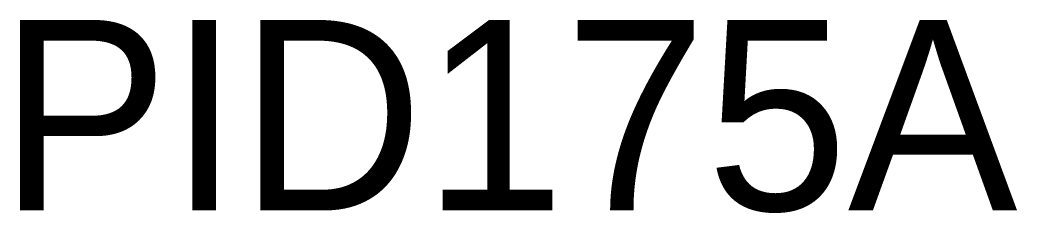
# Model space of a CAD drawing. Extents: x -0.257 to 0.267, y 0.124 to 0.225.
import ezdxf
from ezdxf.enums import TextEntityAlignment as Align

# ---------------------------------------------------------------- set-up
doc = ezdxf.new("R2010")
doc.units = 0
doc.layers.add('4', color=4, linetype='CONTINUOUS')

msp = doc.modelspace()

# ---------------------------------------------------------------- texts
at = {"layer": '4', "color": 0}
msp.add_attdef('PID175A', text='', height=0.1, dxfattribs=at).set_placement((0, 0.125), align=Align.CENTER)

doc.saveas('drawing.dxf')
